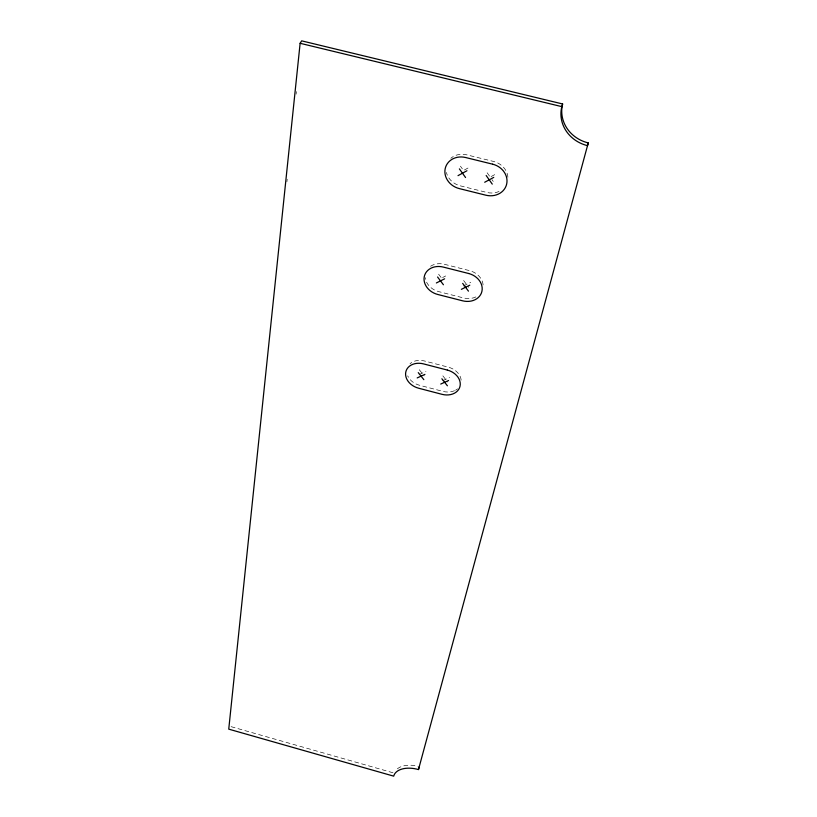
<?xml version="1.0" encoding="UTF-8"?>
<svg xmlns="http://www.w3.org/2000/svg" width="817" height="817" viewBox="0 0 817 817"><rect width="100%" height="100%" fill="white"/><g stroke="black" fill="none" stroke-linecap="round" stroke-linejoin="round"><path stroke-width="0.61" stroke-dasharray="4.08 3.06" d="M286.92 181.752L287.186 179.209M296.101 94.159L296.367 91.627M467.988 168.036L463.515 170.487L460.441 166.178M491.099 176.595L494.714 174.644M442.569 277.535L445.684 275.972M463.402 285.96L470.745 282.345M419.192 374.574L425.953 371.459M442.691 380.691L449.544 377.597M231.099 726.67L393.324 772.862M419.295 369.733L424.166 375.871M442.865 375.861L447.675 381.988M438.606 274.185L441.537 278.056M463.647 280.537L468.703 287.308M487.146 172.775L490.19 177.085M492.008 179.669L493.223 181.384M397.379 768.828A22.161 12.99 16.3 0 1 418.069 766.275M499.024 191.474A17.913 15.829 19.2 0 1 486.809 192.434L460.38 185.868A17.882 15.778 22.3 0 1 446.388 172.458M507.898 177.228A17.913 15.829 19.2 0 0 493.631 161.47L466.721 154.842A17.882 15.778 22.3 0 0 450.831 158.263M475.872 296.928A16.82 13.95 18.3 0 1 463.556 297.95L438.76 291.628A16.789 13.909 20.3 0 1 425.187 277.617M483.092 284.878A16.82 13.95 18.3 0 0 469.571 270.652L444.356 264.269A16.789 13.909 20.3 0 0 430.314 266.413M457.51 388.851A15.85 12.388 18 0 1 455.59 390.169M454.518 390.7A15.85 12.388 18 0 1 442.967 391.394L419.621 385.297A15.819 12.357 19.4 0 1 407.683 375.861M461.156 380.089A15.85 12.388 18 0 0 448.308 367.16L424.585 361.002A15.819 12.357 19.4 0 0 410.052 363.698"/><path stroke-width="1.23" d="M300.125 43.291L228.75 729.142L393.712 776.15A22.202 12.98 16.3 0 1 418.478 769.563L588.25 142.914A35.08 32.312 4.7 0 1 562.627 103.973L301.677 40.85L300.125 43.291L561.82 106.639A35.182 32.363 4.9 0 0 587.525 145.651L588.25 142.914M418.478 769.563L419.264 766.591M561.82 106.639L562.627 103.973M458.02 175.645L466.946 170.753M484.695 182.252L493.754 177.381M436.36 282.968L444.652 278.811M461.37 289.33L469.785 285.194M417.191 377.924L424.932 374.37M440.731 384.061L448.584 380.518M418.263 372.634L423.839 379.66M441.885 378.782L447.41 385.798M437.565 277.004L443.427 284.765M462.667 283.387L468.458 291.138M459.379 168.884L465.557 177.514M486.166 175.502L492.263 184.121M492.661 164.186L465.67 157.528A17.933 15.799 22.3 0 0 445.163 168.772A17.933 15.799 22.3 0 0 459.328 188.604L485.839 195.192A17.964 15.85 19.2 0 0 506.683 183.999A17.964 15.85 19.2 0 0 492.661 164.186M468.601 273.491L443.314 267.088A16.83 13.92 20.3 0 0 424.268 276.646A16.83 13.92 20.3 0 0 437.728 294.467L462.585 300.809A16.861 13.96 18.3 0 0 481.928 291.312A16.861 13.96 18.3 0 0 468.601 273.491M447.338 370.07L423.553 363.902A15.86 12.357 19.4 0 0 405.773 372.072A15.86 12.357 19.4 0 0 418.59 388.208L441.997 394.325A15.891 12.388 18 0 0 460.042 386.196A15.891 12.388 18 0 0 447.338 370.07"/></g></svg>
